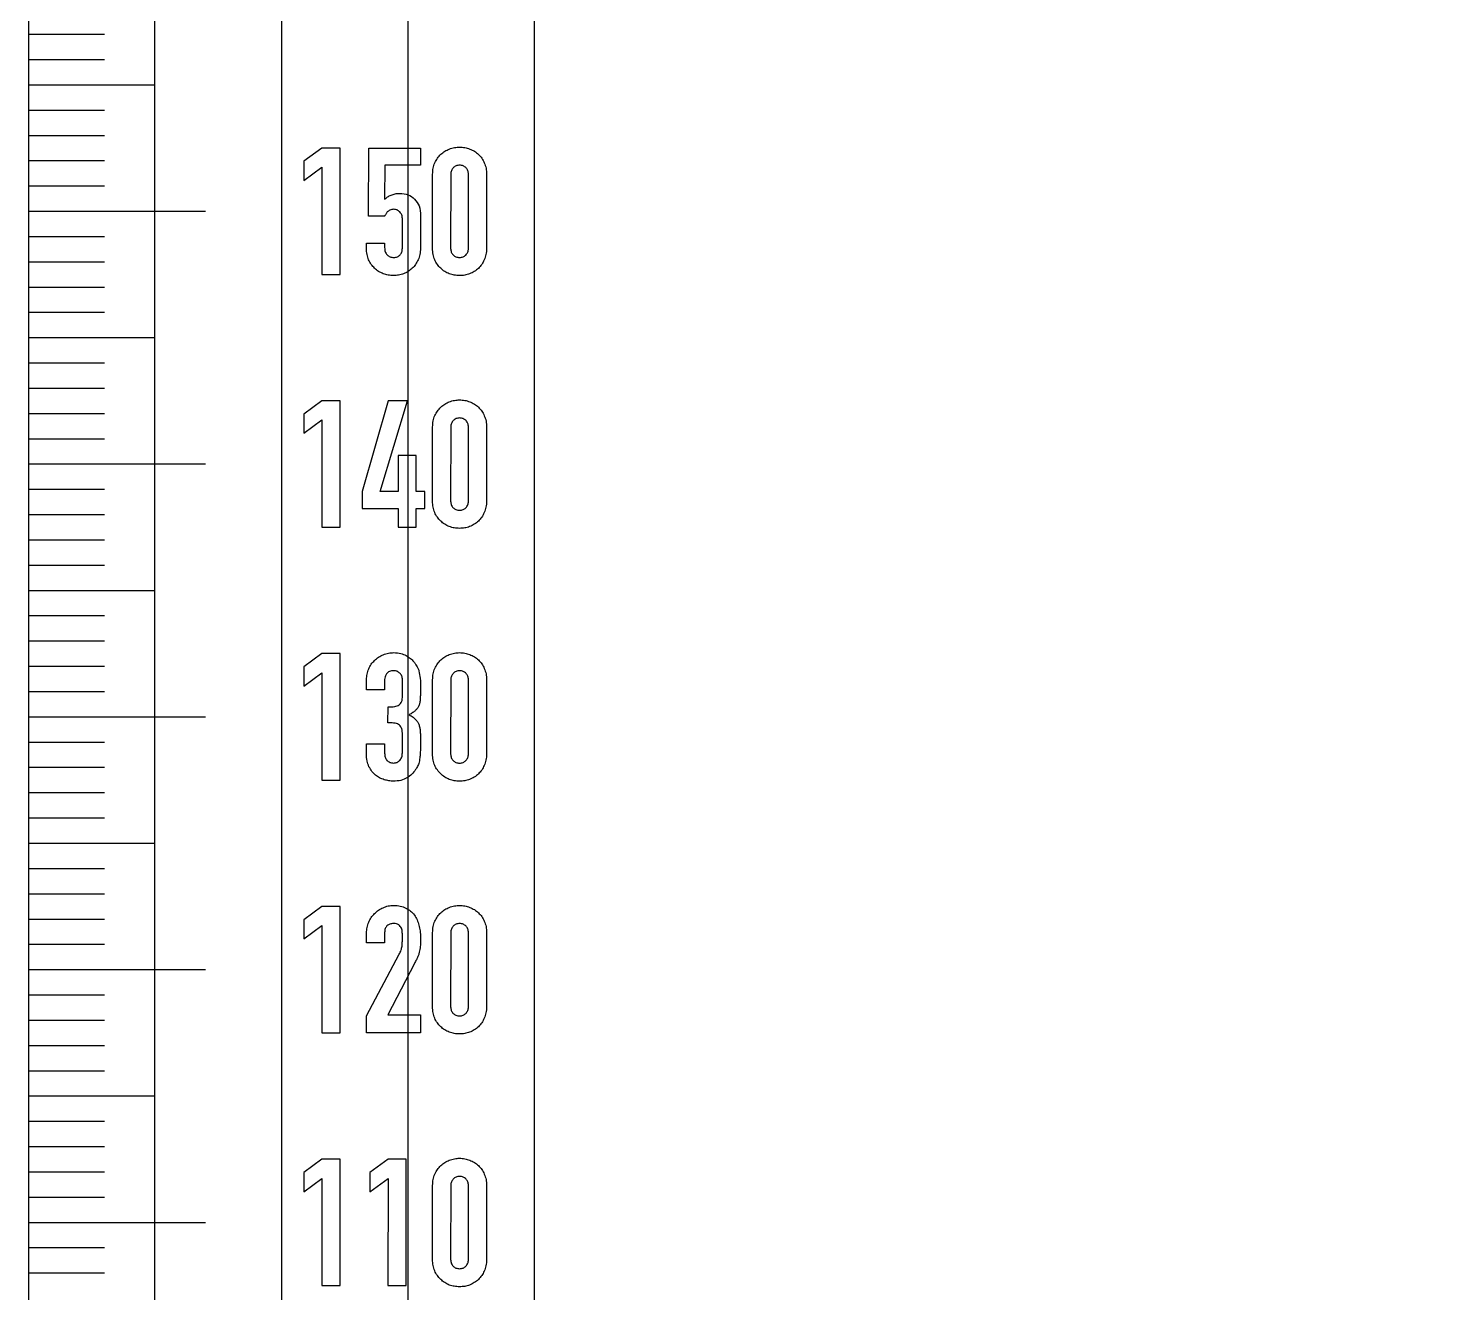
# Model space of a CAD drawing. Header units: millimetres. Extents: x 0 to 736, y 0 to 580.
# Drawn here: x 0 to 56.4, y 107.2 to 157.2 of the extents above; entities that cross this region are included whole.
import ezdxf

# ---------------------------------------------------------------- set-up
doc = ezdxf.new("R2010")
doc.units = ezdxf.units.MM
doc.layers.get('0').update_dxf_attribs({"linetype": 'CONTINUOUS'})

msp = doc.modelspace()

# ---------------------------------------------------------------- linework, layer by layer
for p, q in [((0, 157), (3, 157)), ((0, 156), (3, 156)), ((0, 155), (5, 155)), ((0, 154), (3, 154)), ((0, 153), (3, 153)), ((13.45, 149.8), (13.452, 152.497)), ((13.452, 152.497), (15.503, 152.495)), ((15.503, 152.495), (15.502, 151.821)), ((0, 152), (3, 152)), ((14.084, 151.822), (14.083, 150.474)), ((15.502, 151.821), (14.084, 151.822)), ((15.977, 148.527), (15.979, 151.463)), ((16.696, 151.462), (16.693, 148.527)), ((17.396, 148.526), (17.398, 151.461)), ((18.114, 151.461), (18.112, 148.525)), ((0, 151), (3, 151)), ((0, 150), (7, 150)), ((14.082, 149.8), (13.45, 149.8)), ((14.783, 148.542), (14.784, 149.715)), ((15.501, 149.82), (15.5, 148.528)), ((0, 149), (3, 149)), ((13.365, 148.529), (13.365, 148.74)), ((13.365, 148.74), (14.081, 148.739)), ((14.081, 148.739), (14.081, 148.557)), ((0, 148), (3, 148)), ((0, 147), (3, 147)), ((0, 146), (3, 146)), ((0, 145), (5, 145)), ((0, 144), (3, 144)), ((0, 143), (3, 143)), ((0, 142), (3, 142)), ((0, 141), (3, 141)), ((15.977, 138.527), (15.979, 141.463)), ((16.696, 141.462), (16.693, 138.527)), ((17.396, 138.526), (17.398, 141.461)), ((18.114, 141.461), (18.112, 138.525)), ((0, 140), (7, 140)), ((0, 139), (3, 139)), ((0, 138), (3, 138)), ((0, 137), (3, 137)), ((0, 136), (3, 136)), ((0, 135), (5, 135)), ((0, 134), (3, 134)), ((0, 133), (3, 133)), ((0, 132), (3, 132)), ((13.367, 131.064), (13.367, 131.479)), ((14.083, 131.471), (14.083, 131.064)), ((14.785, 130.824), (14.786, 131.471)), ((15.977, 128.527), (15.979, 131.463)), ((16.696, 131.462), (16.693, 128.527)), ((17.396, 128.526), (17.398, 131.461)), ((18.114, 131.461), (18.112, 128.525)), ((0, 131), (3, 131)), ((14.083, 131.064), (13.367, 131.064)), ((14.215, 129.757), (14.216, 130.39)), ((0, 130), (7, 130)), ((14.783, 128.57), (14.784, 129.287)), ((0, 129), (3, 129)), ((13.365, 128.522), (13.365, 128.93)), ((13.365, 128.93), (14.081, 128.929)), ((14.081, 128.929), (14.081, 128.557)), ((0, 128), (3, 128)), ((0, 127), (3, 127)), ((0, 126), (3, 126)), ((0, 125), (5, 125)), ((0, 124), (3, 124)), ((0, 123), (3, 123)), ((0, 122), (3, 122)), ((13.367, 121.057), (13.367, 121.451)), ((14.083, 121.464), (14.083, 121.057)), ((15.977, 118.527), (15.979, 121.463)), ((16.696, 121.462), (16.693, 118.527)), ((17.396, 118.526), (17.398, 121.461)), ((18.114, 121.461), (18.112, 118.525)), ((0, 121), (3, 121)), ((14.083, 121.057), (13.367, 121.057)), ((13.364, 118.171), (14.658, 120.607)), ((15.262, 120.241), (14.207, 118.213)), ((0, 120), (7, 120)), ((0, 119), (3, 119)), ((0, 118), (3, 118)), ((13.364, 117.497), (13.364, 118.171)), ((14.207, 118.213), (15.499, 118.212)), ((15.499, 118.212), (15.499, 117.495)), ((15.499, 117.495), (13.364, 117.497)), ((0, 117), (3, 117)), ((0, 116), (3, 116)), ((0, 115), (5, 115)), ((0, 114), (3, 114)), ((0, 113), (3, 113)), ((0, 112), (3, 112)), ((15.977, 108.527), (15.979, 111.463)), ((16.696, 111.462), (16.693, 108.527)), ((17.396, 108.526), (17.398, 111.461)), ((18.114, 111.461), (18.112, 108.525)), ((0, 111), (3, 111)), ((0, 110), (7, 110)), ((0, 109), (3, 109)), ((0, 108), (3, 108))]:
    msp.add_line(p, q)
for points in [[(334.863, 0), (0, 580), (0, 0)], [(326.203, 5), (5, 5), (5, 561.34)], [(317.543, 10), (10, 542.679), (10, 10)], [(308.882, 15), (15, 524.019), (15, 15)], [(300.222, 20), (20, 505.359), (20, 20)], [(11.605, 151.74), (11.601, 147.498), (12.318, 147.498), (12.322, 152.498), (11.605, 152.498), (10.889, 151.972), (10.888, 151.214)], [(11.605, 141.74), (11.601, 137.498), (12.318, 137.498), (12.322, 142.498), (11.605, 142.498), (10.889, 141.972), (10.888, 141.214)], [(14.614, 138.24), (14.614, 137.496), (15.33, 137.495), (15.331, 138.24), (15.675, 138.239), (15.675, 138.914), (15.331, 138.914), (15.332, 140.339), (14.616, 140.34), (14.615, 138.914), (13.906, 138.915), (14.983, 142.496), (14.225, 142.496), (13.189, 138.916), (13.189, 138.241)], [(11.605, 131.74), (11.601, 127.498), (12.318, 127.498), (12.322, 132.498), (11.605, 132.498), (10.889, 131.972), (10.888, 131.214)], [(11.605, 121.74), (11.601, 117.498), (12.318, 117.498), (12.322, 122.498), (11.605, 122.498), (10.889, 121.972), (10.888, 121.214)], [(11.605, 111.74), (11.601, 107.498), (12.318, 107.498), (12.322, 112.498), (11.605, 112.498), (10.889, 111.972), (10.888, 111.214)], [(14.217, 111.738), (14.214, 107.496), (14.93, 107.496), (14.934, 112.496), (14.218, 112.496), (13.501, 111.97), (13.5, 111.212)]]:
    msp.add_lwpolyline(points, close=True)
for points, knots in [([(16.064, 151.912), (16.096, 151.975), (16.16, 152.098), (16.256, 152.199), (16.303, 152.249)], [0, 0, 0, 0, 0.02107911, 0.04149265, 0.04149265, 0.04149265, 0.04149265]), ([(16.303, 152.249), (16.354, 152.293), (16.456, 152.38), (16.579, 152.433), (16.64, 152.459)], [0, 0, 0, 0, 0.02001715, 0.03996019, 0.03996019, 0.03996019, 0.03996019]), ([(16.64, 152.459), (16.706, 152.482), (16.839, 152.527), (16.978, 152.533), (17.048, 152.536)], [0, 0, 0, 0, 0.02083571, 0.04164184, 0.04164184, 0.04164184, 0.04164184]), ([(17.048, 152.536), (17.117, 152.533), (17.254, 152.527), (17.384, 152.481), (17.448, 152.459)], [0, 0, 0, 0, 0.0206313, 0.04096164, 0.04096164, 0.04096164, 0.04096164]), ([(17.448, 152.459), (17.511, 152.432), (17.637, 152.38), (17.74, 152.292), (17.792, 152.248)], [0, 0, 0, 0, 0.02041731, 0.04057331, 0.04057331, 0.04057331, 0.04057331]), ([(17.792, 152.248), (17.838, 152.198), (17.933, 152.098), (17.993, 151.973), (18.023, 151.91)], [0, 0, 0, 0, 0.02029925, 0.04112017, 0.04112017, 0.04112017, 0.04112017]), ([(15.979, 151.463), (15.982, 151.543), (15.988, 151.697), (16.039, 151.842), (16.064, 151.912)], [0, 0, 0, 0, 0.02396916, 0.04596419, 0.04596419, 0.04596419, 0.04596419]), ([(16.794, 151.715), (16.766, 151.679), (16.706, 151.605), (16.699, 151.511), (16.696, 151.462)], [0, 0, 0, 0, 0.01343938, 0.02769777, 0.02769777, 0.02769777, 0.02769777]), ([(17.047, 151.82), (16.998, 151.816), (16.903, 151.808), (16.83, 151.745), (16.794, 151.715)], [0, 0, 0, 0, 0.01428969, 0.02802509, 0.02802509, 0.02802509, 0.02802509]), ([(17.3, 151.714), (17.264, 151.745), (17.192, 151.808), (17.096, 151.816), (17.047, 151.82)], [0, 0, 0, 0, 0.01373545, 0.02802508, 0.02802508, 0.02802508, 0.02802508]), ([(17.398, 151.461), (17.394, 151.51), (17.387, 151.605), (17.328, 151.678), (17.3, 151.714)], [0, 0, 0, 0, 0.01425839, 0.02769774, 0.02769774, 0.02769774, 0.02769774]), ([(18.023, 151.91), (18.05, 151.841), (18.105, 151.696), (18.111, 151.541), (18.114, 151.461)], [0, 0, 0, 0, 0.02215211, 0.04613734, 0.04613734, 0.04613734, 0.04613734]), ([(14.083, 150.474), (14.119, 150.506), (14.195, 150.572), (14.287, 150.614), (14.335, 150.635)], [0, 0, 0, 0, 0.01436712, 0.03014919, 0.03014919, 0.03014919, 0.03014919]), ([(14.335, 150.635), (14.389, 150.656), (14.5, 150.698), (14.619, 150.703), (14.68, 150.705)], [0, 0, 0, 0, 0.01715568, 0.03532356, 0.03532356, 0.03532356, 0.03532356]), ([(14.68, 150.705), (14.794, 150.697), (15.014, 150.682), (15.186, 150.546), (15.269, 150.48)], [0, 0, 0, 0, 0.03348037, 0.06445093, 0.06445093, 0.06445093, 0.06445093]), ([(14.293, 150.038), (14.273, 150.029), (14.235, 150.01), (14.203, 149.982), (14.187, 149.968)], [0, 0, 0, 0, 0.00659938, 0.01271388, 0.01271388, 0.01271388, 0.01271388]), ([(14.447, 150.073), (14.419, 150.072), (14.365, 150.07), (14.316, 150.049), (14.293, 150.038)], [0, 0, 0, 0, 0.00847256, 0.01597258, 0.01597258, 0.01597258, 0.01597258]), ([(14.686, 149.968), (14.653, 149.999), (14.586, 150.061), (14.494, 150.069), (14.447, 150.073)], [0, 0, 0, 0, 0.01316716, 0.02676718, 0.02676718, 0.02676718, 0.02676718]), ([(15.269, 150.48), (15.337, 150.392), (15.485, 150.199), (15.495, 149.954), (15.501, 149.82)], [0, 0, 0, 0, 0.03243715, 0.07149285, 0.07149285, 0.07149285, 0.07149285]), ([(14.124, 149.877), (14.115, 149.86), (14.1, 149.834), (14.087, 149.809), (14.082, 149.8)], [0, 0, 0, 0, 0.005814784, 0.008799343, 0.008799343, 0.008799343, 0.008799343]), ([(14.187, 149.968), (14.174, 149.954), (14.149, 149.927), (14.132, 149.893), (14.124, 149.877)], [0, 0, 0, 0, 0.00573203, 0.01115458, 0.01115458, 0.01115458, 0.01115458]), ([(14.784, 149.715), (14.78, 149.762), (14.772, 149.856), (14.715, 149.931), (14.686, 149.968)], [0, 0, 0, 0, 0.01391267, 0.02764696, 0.02764696, 0.02764696, 0.02764696]), ([(13.449, 148.08), (13.424, 148.149), (13.373, 148.295), (13.368, 148.449), (13.365, 148.529)], [0, 0, 0, 0, 0.02199505, 0.04596421, 0.04596421, 0.04596421, 0.04596421]), ([(14.081, 148.557), (14.084, 148.5), (14.089, 148.395), (14.15, 148.309), (14.179, 148.269)], [0, 0, 0, 0, 0.01651123, 0.03099373, 0.03099373, 0.03099373, 0.03099373]), ([(14.692, 148.268), (14.718, 148.306), (14.776, 148.388), (14.781, 148.488), (14.783, 148.542)], [0, 0, 0, 0, 0.01361032, 0.02940112, 0.02940112, 0.02940112, 0.02940112]), ([(15.5, 148.528), (15.496, 148.447), (15.49, 148.292), (15.435, 148.148), (15.408, 148.078)], [0, 0, 0, 0, 0.02398523, 0.04613736, 0.04613736, 0.04613736, 0.04613736]), ([(16.061, 148.078), (16.036, 148.147), (15.985, 148.293), (15.98, 148.447), (15.977, 148.527)], [0, 0, 0, 0, 0.02199503, 0.04596422, 0.04596422, 0.04596422, 0.04596422]), ([(16.693, 148.527), (16.697, 148.477), (16.704, 148.381), (16.763, 148.304), (16.791, 148.267)], [0, 0, 0, 0, 0.01443138, 0.02831409, 0.02831409, 0.02831409, 0.02831409]), ([(17.297, 148.266), (17.326, 148.304), (17.384, 148.381), (17.392, 148.477), (17.396, 148.526)], [0, 0, 0, 0, 0.01388274, 0.02831408, 0.02831408, 0.02831408, 0.02831408]), ([(18.112, 148.525), (18.109, 148.445), (18.102, 148.29), (18.047, 148.145), (18.02, 148.076)], [0, 0, 0, 0, 0.02398523, 0.04613736, 0.04613736, 0.04613736, 0.04613736]), ([(13.687, 147.742), (13.64, 147.792), (13.545, 147.893), (13.481, 148.017), (13.449, 148.08)], [0, 0, 0, 0, 0.02041353, 0.04149265, 0.04149265, 0.04149265, 0.04149265]), ([(14.024, 147.524), (13.963, 147.553), (13.84, 147.61), (13.738, 147.698), (13.687, 147.742)], [0, 0, 0, 0, 0.02018047, 0.04030585, 0.04030585, 0.04030585, 0.04030585]), ([(14.179, 148.269), (14.217, 148.24), (14.296, 148.181), (14.395, 148.174), (14.446, 148.17)], [0, 0, 0, 0, 0.01403173, 0.02898241, 0.02898241, 0.02898241, 0.02898241]), ([(14.446, 148.17), (14.495, 148.173), (14.589, 148.179), (14.659, 148.24), (14.692, 148.268)], [0, 0, 0, 0, 0.01443133, 0.02714592, 0.02714592, 0.02714592, 0.02714592]), ([(15.176, 147.741), (15.124, 147.697), (15.02, 147.608), (14.895, 147.552), (14.832, 147.524)], [0, 0, 0, 0, 0.02026353, 0.04091276, 0.04091276, 0.04091276, 0.04091276]), ([(15.408, 148.078), (15.377, 148.015), (15.317, 147.891), (15.223, 147.791), (15.176, 147.741)], [0, 0, 0, 0, 0.02082092, 0.04112014, 0.04112014, 0.04112014, 0.04112014]), ([(16.299, 147.74), (16.252, 147.79), (16.157, 147.891), (16.093, 148.015), (16.061, 148.078)], [0, 0, 0, 0, 0.02041357, 0.04149264, 0.04149264, 0.04149264, 0.04149264]), ([(16.636, 147.522), (16.575, 147.551), (16.452, 147.608), (16.35, 147.696), (16.299, 147.74)], [0, 0, 0, 0, 0.02018047, 0.04030583, 0.04030583, 0.04030583, 0.04030583]), ([(16.791, 148.267), (16.827, 148.238), (16.901, 148.179), (16.996, 148.172), (17.044, 148.168)], [0, 0, 0, 0, 0.01343932, 0.02769776, 0.02769776, 0.02769776, 0.02769776]), ([(17.044, 148.168), (17.093, 148.172), (17.187, 148.179), (17.261, 148.238), (17.297, 148.266)], [0, 0, 0, 0, 0.01425839, 0.02769774, 0.02769774, 0.02769774, 0.02769774]), ([(17.788, 147.739), (17.737, 147.695), (17.633, 147.606), (17.507, 147.55), (17.444, 147.522)], [0, 0, 0, 0, 0.02026349, 0.04091276, 0.04091276, 0.04091276, 0.04091276]), ([(18.02, 148.076), (17.99, 148.013), (17.93, 147.889), (17.835, 147.789), (17.788, 147.739)], [0, 0, 0, 0, 0.02082092, 0.04112014, 0.04112014, 0.04112014, 0.04112014]), ([(14.431, 147.454), (14.362, 147.457), (14.223, 147.463), (14.09, 147.504), (14.024, 147.524)], [0, 0, 0, 0, 0.02079051, 0.04148599, 0.04148599, 0.04148599, 0.04148599]), ([(14.832, 147.524), (14.767, 147.503), (14.637, 147.462), (14.5, 147.457), (14.431, 147.454)], [0, 0, 0, 0, 0.02018659, 0.04080219, 0.04080219, 0.04080219, 0.04080219]), ([(17.044, 147.452), (16.974, 147.455), (16.835, 147.461), (16.703, 147.502), (16.636, 147.522)], [0, 0, 0, 0, 0.02079057, 0.04148602, 0.04148602, 0.04148602, 0.04148602]), ([(17.444, 147.522), (17.379, 147.501), (17.249, 147.46), (17.113, 147.455), (17.044, 147.452)], [0, 0, 0, 0, 0.02018659, 0.04080219, 0.04080219, 0.04080219, 0.04080219]), ([(16.064, 141.912), (16.096, 141.975), (16.16, 142.098), (16.256, 142.199), (16.303, 142.249)], [0, 0, 0, 0, 0.02107911, 0.04149265, 0.04149265, 0.04149265, 0.04149265]), ([(16.303, 142.249), (16.354, 142.293), (16.456, 142.38), (16.579, 142.433), (16.64, 142.459)], [0, 0, 0, 0, 0.02001715, 0.03996019, 0.03996019, 0.03996019, 0.03996019]), ([(16.64, 142.459), (16.706, 142.482), (16.839, 142.527), (16.978, 142.533), (17.048, 142.536)], [0, 0, 0, 0, 0.02083571, 0.04164184, 0.04164184, 0.04164184, 0.04164184]), ([(17.048, 142.536), (17.117, 142.533), (17.254, 142.527), (17.384, 142.481), (17.448, 142.459)], [0, 0, 0, 0, 0.0206313, 0.04096164, 0.04096164, 0.04096164, 0.04096164]), ([(17.448, 142.459), (17.511, 142.432), (17.637, 142.38), (17.74, 142.292), (17.792, 142.248)], [0, 0, 0, 0, 0.02041731, 0.04057331, 0.04057331, 0.04057331, 0.04057331]), ([(17.792, 142.248), (17.838, 142.198), (17.933, 142.098), (17.993, 141.973), (18.023, 141.91)], [0, 0, 0, 0, 0.02029925, 0.04112017, 0.04112017, 0.04112017, 0.04112017]), ([(15.979, 141.463), (15.982, 141.543), (15.988, 141.697), (16.039, 141.842), (16.064, 141.912)], [0, 0, 0, 0, 0.02396916, 0.04596419, 0.04596419, 0.04596419, 0.04596419]), ([(16.794, 141.715), (16.766, 141.679), (16.706, 141.605), (16.699, 141.511), (16.696, 141.462)], [0, 0, 0, 0, 0.01343938, 0.02769777, 0.02769777, 0.02769777, 0.02769777]), ([(17.047, 141.82), (16.998, 141.816), (16.903, 141.808), (16.83, 141.745), (16.794, 141.715)], [0, 0, 0, 0, 0.01428969, 0.02802509, 0.02802509, 0.02802509, 0.02802509]), ([(17.3, 141.714), (17.264, 141.745), (17.192, 141.808), (17.096, 141.816), (17.047, 141.82)], [0, 0, 0, 0, 0.01373545, 0.02802508, 0.02802508, 0.02802508, 0.02802508]), ([(17.398, 141.461), (17.394, 141.51), (17.387, 141.605), (17.328, 141.678), (17.3, 141.714)], [0, 0, 0, 0, 0.01425839, 0.02769774, 0.02769774, 0.02769774, 0.02769774]), ([(18.023, 141.91), (18.05, 141.841), (18.105, 141.696), (18.111, 141.541), (18.114, 141.461)], [0, 0, 0, 0, 0.02215211, 0.04613734, 0.04613734, 0.04613734, 0.04613734]), ([(16.061, 138.078), (16.036, 138.147), (15.985, 138.293), (15.98, 138.447), (15.977, 138.527)], [0, 0, 0, 0, 0.02199503, 0.04596422, 0.04596422, 0.04596422, 0.04596422]), ([(16.693, 138.527), (16.697, 138.477), (16.704, 138.381), (16.763, 138.304), (16.791, 138.267)], [0, 0, 0, 0, 0.01443138, 0.02831409, 0.02831409, 0.02831409, 0.02831409]), ([(16.791, 138.267), (16.827, 138.238), (16.901, 138.179), (16.996, 138.172), (17.044, 138.168)], [0, 0, 0, 0, 0.01343932, 0.02769776, 0.02769776, 0.02769776, 0.02769776]), ([(17.044, 138.168), (17.093, 138.172), (17.187, 138.179), (17.261, 138.238), (17.297, 138.266)], [0, 0, 0, 0, 0.01425839, 0.02769774, 0.02769774, 0.02769774, 0.02769774]), ([(17.297, 138.266), (17.326, 138.304), (17.384, 138.381), (17.392, 138.477), (17.396, 138.526)], [0, 0, 0, 0, 0.01388274, 0.02831408, 0.02831408, 0.02831408, 0.02831408]), ([(18.112, 138.525), (18.109, 138.445), (18.102, 138.29), (18.047, 138.145), (18.02, 138.076)], [0, 0, 0, 0, 0.02398523, 0.04613736, 0.04613736, 0.04613736, 0.04613736]), ([(16.299, 137.74), (16.252, 137.79), (16.157, 137.891), (16.093, 138.015), (16.061, 138.078)], [0, 0, 0, 0, 0.02041357, 0.04149264, 0.04149264, 0.04149264, 0.04149264]), ([(16.636, 137.522), (16.575, 137.551), (16.452, 137.608), (16.35, 137.696), (16.299, 137.74)], [0, 0, 0, 0, 0.02018047, 0.04030583, 0.04030583, 0.04030583, 0.04030583]), ([(17.788, 137.739), (17.737, 137.695), (17.633, 137.606), (17.507, 137.55), (17.444, 137.522)], [0, 0, 0, 0, 0.02026349, 0.04091276, 0.04091276, 0.04091276, 0.04091276]), ([(18.02, 138.076), (17.99, 138.013), (17.93, 137.889), (17.835, 137.789), (17.788, 137.739)], [0, 0, 0, 0, 0.02082092, 0.04112014, 0.04112014, 0.04112014, 0.04112014]), ([(17.044, 137.452), (16.974, 137.455), (16.835, 137.461), (16.703, 137.502), (16.636, 137.522)], [0, 0, 0, 0, 0.02079057, 0.04148602, 0.04148602, 0.04148602, 0.04148602]), ([(17.444, 137.522), (17.379, 137.501), (17.249, 137.46), (17.113, 137.455), (17.044, 137.452)], [0, 0, 0, 0, 0.02018659, 0.04080219, 0.04080219, 0.04080219, 0.04080219]), ([(14.028, 132.454), (14.095, 132.479), (14.231, 132.528), (14.376, 132.535), (14.449, 132.538)], [0, 0, 0, 0, 0.02132338, 0.04319473, 0.04319473, 0.04319473, 0.04319473]), ([(14.449, 132.538), (14.541, 132.535), (14.711, 132.528), (14.863, 132.453), (14.934, 132.418)], [0, 0, 0, 0, 0.02702625, 0.05040295, 0.05040295, 0.05040295, 0.05040295]), ([(16.64, 132.459), (16.706, 132.482), (16.839, 132.527), (16.978, 132.533), (17.048, 132.536)], [0, 0, 0, 0, 0.02083571, 0.04164184, 0.04164184, 0.04164184, 0.04164184]), ([(17.048, 132.536), (17.117, 132.533), (17.254, 132.527), (17.384, 132.481), (17.448, 132.459)], [0, 0, 0, 0, 0.0206313, 0.04096164, 0.04096164, 0.04096164, 0.04096164]), ([(13.452, 131.893), (13.482, 131.956), (13.542, 132.08), (13.637, 132.18), (13.684, 132.23)], [0, 0, 0, 0, 0.02082092, 0.04112014, 0.04112014, 0.04112014, 0.04112014]), ([(13.684, 132.23), (13.735, 132.274), (13.84, 132.365), (13.965, 132.424), (14.028, 132.454)], [0, 0, 0, 0, 0.02037196, 0.04126384, 0.04126384, 0.04126384, 0.04126384]), ([(14.934, 132.418), (14.993, 132.383), (15.102, 132.318), (15.189, 132.227), (15.229, 132.186)], [0, 0, 0, 0, 0.02064555, 0.03765692, 0.03765692, 0.03765692, 0.03765692]), ([(15.229, 132.186), (15.251, 132.159), (15.294, 132.105), (15.33, 132.046), (15.348, 132.018)], [0, 0, 0, 0, 0.01064, 0.02067161, 0.02067161, 0.02067161, 0.02067161]), ([(15.348, 132.018), (15.366, 131.987), (15.404, 131.923), (15.427, 131.852), (15.439, 131.814)], [0, 0, 0, 0, 0.01060662, 0.02238105, 0.02238105, 0.02238105, 0.02238105]), ([(16.064, 131.912), (16.096, 131.975), (16.16, 132.098), (16.256, 132.199), (16.303, 132.249)], [0, 0, 0, 0, 0.02107911, 0.04149265, 0.04149265, 0.04149265, 0.04149265]), ([(16.303, 132.249), (16.354, 132.293), (16.456, 132.38), (16.579, 132.433), (16.64, 132.459)], [0, 0, 0, 0, 0.02001715, 0.03996019, 0.03996019, 0.03996019, 0.03996019]), ([(17.448, 132.459), (17.511, 132.432), (17.637, 132.38), (17.74, 132.292), (17.792, 132.248)], [0, 0, 0, 0, 0.02041731, 0.04057331, 0.04057331, 0.04057331, 0.04057331]), ([(17.792, 132.248), (17.838, 132.198), (17.933, 132.098), (17.993, 131.973), (18.023, 131.91)], [0, 0, 0, 0, 0.02029925, 0.04112017, 0.04112017, 0.04112017, 0.04112017]), ([(13.367, 131.479), (13.371, 131.55), (13.378, 131.693), (13.427, 131.826), (13.452, 131.893)], [0, 0, 0, 0, 0.02134719, 0.04250294, 0.04250294, 0.04250294, 0.04250294]), ([(14.161, 131.703), (14.138, 131.665), (14.096, 131.593), (14.087, 131.51), (14.083, 131.471)], [0, 0, 0, 0, 0.01311202, 0.02468579, 0.02468579, 0.02468579, 0.02468579]), ([(14.435, 131.822), (14.377, 131.819), (14.27, 131.813), (14.195, 131.737), (14.161, 131.703)], [0, 0, 0, 0, 0.0165978, 0.03082804, 0.03082804, 0.03082804, 0.03082804]), ([(14.687, 131.723), (14.653, 131.752), (14.58, 131.813), (14.485, 131.819), (14.435, 131.822)], [0, 0, 0, 0, 0.01314721, 0.0277516, 0.0277516, 0.0277516, 0.0277516]), ([(14.786, 131.471), (14.782, 131.519), (14.775, 131.614), (14.716, 131.688), (14.687, 131.723)], [0, 0, 0, 0, 0.0142584, 0.02769779, 0.02769779, 0.02769779, 0.02769779]), ([(15.439, 131.814), (15.457, 131.718), (15.5, 131.491), (15.501, 131.26), (15.502, 131.126)], [0, 0, 0, 0, 0.02917972, 0.06923896, 0.06923896, 0.06923896, 0.06923896]), ([(15.979, 131.463), (15.982, 131.543), (15.988, 131.697), (16.039, 131.842), (16.064, 131.912)], [0, 0, 0, 0, 0.02396916, 0.04596419, 0.04596419, 0.04596419, 0.04596419]), ([(16.794, 131.715), (16.766, 131.679), (16.706, 131.605), (16.699, 131.511), (16.696, 131.462)], [0, 0, 0, 0, 0.01343938, 0.02769777, 0.02769777, 0.02769777, 0.02769777]), ([(17.047, 131.82), (16.998, 131.816), (16.903, 131.808), (16.83, 131.745), (16.794, 131.715)], [0, 0, 0, 0, 0.01428969, 0.02802509, 0.02802509, 0.02802509, 0.02802509]), ([(17.3, 131.714), (17.264, 131.745), (17.192, 131.808), (17.096, 131.816), (17.047, 131.82)], [0, 0, 0, 0, 0.01373545, 0.02802508, 0.02802508, 0.02802508, 0.02802508]), ([(17.398, 131.461), (17.394, 131.51), (17.387, 131.605), (17.328, 131.678), (17.3, 131.714)], [0, 0, 0, 0, 0.01425839, 0.02769774, 0.02769774, 0.02769774, 0.02769774]), ([(18.023, 131.91), (18.05, 131.841), (18.105, 131.696), (18.111, 131.541), (18.114, 131.461)], [0, 0, 0, 0, 0.02215211, 0.04613734, 0.04613734, 0.04613734, 0.04613734]), ([(14.658, 130.466), (14.695, 130.507), (14.785, 130.607), (14.785, 130.743), (14.785, 130.824)], [0, 0, 0, 0, 0.01594138, 0.03915606, 0.03915606, 0.03915606, 0.03915606]), ([(15.502, 131.126), (15.501, 131.047), (15.501, 130.907), (15.491, 130.767), (15.487, 130.705)], [0, 0, 0, 0, 0.02352792, 0.04216726, 0.04216726, 0.04216726, 0.04216726]), ([(14.216, 130.39), (14.308, 130.389), (14.461, 130.388), (14.602, 130.444), (14.658, 130.466)], [0, 0, 0, 0, 0.02728046, 0.04526851, 0.04526851, 0.04526851, 0.04526851]), ([(15.438, 130.438), (15.42, 130.402), (15.384, 130.33), (15.326, 130.276), (15.297, 130.248)], [0, 0, 0, 0, 0.01195497, 0.02375424, 0.02375424, 0.02375424, 0.02375424]), ([(15.487, 130.705), (15.484, 130.655), (15.478, 130.564), (15.451, 130.477), (15.438, 130.438)], [0, 0, 0, 0, 0.01483158, 0.02722704, 0.02722704, 0.02722704, 0.02722704]), ([(14.496, 129.743), (14.455, 129.747), (14.362, 129.757), (14.268, 129.757), (14.215, 129.757)], [0, 0, 0, 0, 0.01233435, 0.02813884, 0.02813884, 0.02813884, 0.02813884]), ([(14.672, 129.673), (14.647, 129.69), (14.595, 129.727), (14.531, 129.738), (14.496, 129.743)], [0, 0, 0, 0, 0.00882188, 0.01912633, 0.01912633, 0.01912633, 0.01912633]), ([(15.297, 130.248), (15.264, 130.221), (15.189, 130.158), (15.105, 130.108), (15.058, 130.08)], [0, 0, 0, 0, 0.01299634, 0.02926211, 0.02926211, 0.02926211, 0.02926211]), ([(15.058, 130.08), (15.109, 130.048), (15.199, 129.99), (15.277, 129.916), (15.311, 129.883)], [0, 0, 0, 0, 0.01792106, 0.03209272, 0.03209272, 0.03209272, 0.03209272]), ([(15.311, 129.883), (15.339, 129.851), (15.396, 129.789), (15.428, 129.711), (15.444, 129.672)], [0, 0, 0, 0, 0.01261239, 0.02509702, 0.02509702, 0.02509702, 0.02509702]), ([(14.784, 129.287), (14.784, 129.371), (14.785, 129.513), (14.704, 129.627), (14.672, 129.673)], [0, 0, 0, 0, 0.02456423, 0.0410941, 0.0410941, 0.0410941, 0.0410941]), ([(15.444, 129.672), (15.457, 129.626), (15.484, 129.527), (15.49, 129.425), (15.493, 129.37)], [0, 0, 0, 0, 0.01426487, 0.03066841, 0.03066841, 0.03066841, 0.03066841]), ([(15.493, 129.37), (15.495, 129.306), (15.5, 129.161), (15.5, 129.016), (15.5, 128.935)], [0, 0, 0, 0, 0.01931897, 0.04354713, 0.04354713, 0.04354713, 0.04354713]), ([(14.685, 128.275), (14.713, 128.317), (14.774, 128.406), (14.78, 128.513), (14.783, 128.57)], [0, 0, 0, 0, 0.01493826, 0.03162308, 0.03162308, 0.03162308, 0.03162308]), ([(15.5, 128.935), (15.499, 128.86), (15.499, 128.724), (15.49, 128.588), (15.485, 128.528)], [0, 0, 0, 0, 0.02247465, 0.04076343, 0.04076343, 0.04076343, 0.04076343]), ([(13.463, 128.024), (13.434, 128.098), (13.373, 128.259), (13.367, 128.43), (13.365, 128.522)], [0, 0, 0, 0, 0.02381759, 0.05114045, 0.05114045, 0.05114045, 0.05114045]), ([(13.722, 127.693), (13.672, 127.74), (13.569, 127.836), (13.499, 127.96), (13.463, 128.024)], [0, 0, 0, 0, 0.02036063, 0.04222777, 0.04222777, 0.04222777, 0.04222777]), ([(14.081, 128.557), (14.084, 128.504), (14.09, 128.402), (14.146, 128.317), (14.172, 128.276)], [0, 0, 0, 0, 0.01561713, 0.02999284, 0.02999284, 0.02999284, 0.02999284]), ([(14.172, 128.276), (14.208, 128.245), (14.283, 128.181), (14.381, 128.174), (14.432, 128.17)], [0, 0, 0, 0, 0.01387935, 0.02868706, 0.02868706, 0.02868706, 0.02868706]), ([(14.432, 128.17), (14.482, 128.174), (14.578, 128.181), (14.65, 128.245), (14.685, 128.275)], [0, 0, 0, 0, 0.01463495, 0.02808462, 0.02808462, 0.02808462, 0.02808462]), ([(15.401, 128.071), (15.388, 128.045), (15.361, 127.989), (15.327, 127.937), (15.309, 127.91)], [0, 0, 0, 0, 0.00887237, 0.01856809, 0.01856809, 0.01856809, 0.01856809]), ([(15.457, 128.261), (15.45, 128.226), (15.437, 128.161), (15.412, 128.1), (15.401, 128.071)], [0, 0, 0, 0, 0.01064577, 0.01981037, 0.01981037, 0.01981037, 0.01981037]), ([(15.485, 128.528), (15.483, 128.478), (15.478, 128.389), (15.464, 128.3), (15.457, 128.261)], [0, 0, 0, 0, 0.01478478, 0.02685139, 0.02685139, 0.02685139, 0.02685139]), ([(16.061, 128.078), (16.036, 128.147), (15.985, 128.293), (15.98, 128.447), (15.977, 128.527)], [0, 0, 0, 0, 0.02199503, 0.04596422, 0.04596422, 0.04596422, 0.04596422]), ([(16.299, 127.74), (16.252, 127.79), (16.157, 127.891), (16.093, 128.015), (16.061, 128.078)], [0, 0, 0, 0, 0.02041357, 0.04149264, 0.04149264, 0.04149264, 0.04149264]), ([(16.693, 128.527), (16.697, 128.477), (16.704, 128.381), (16.763, 128.304), (16.791, 128.267)], [0, 0, 0, 0, 0.01443138, 0.02831409, 0.02831409, 0.02831409, 0.02831409]), ([(16.791, 128.267), (16.827, 128.238), (16.901, 128.179), (16.996, 128.172), (17.044, 128.168)], [0, 0, 0, 0, 0.01343932, 0.02769776, 0.02769776, 0.02769776, 0.02769776]), ([(17.044, 128.168), (17.093, 128.172), (17.187, 128.179), (17.261, 128.238), (17.297, 128.266)], [0, 0, 0, 0, 0.01425839, 0.02769774, 0.02769774, 0.02769774, 0.02769774]), ([(17.297, 128.266), (17.326, 128.304), (17.384, 128.381), (17.392, 128.477), (17.396, 128.526)], [0, 0, 0, 0, 0.01388274, 0.02831408, 0.02831408, 0.02831408, 0.02831408]), ([(18.02, 128.076), (17.99, 128.013), (17.93, 127.889), (17.835, 127.789), (17.788, 127.739)], [0, 0, 0, 0, 0.02082092, 0.04112014, 0.04112014, 0.04112014, 0.04112014]), ([(18.112, 128.525), (18.109, 128.445), (18.102, 128.29), (18.047, 128.145), (18.02, 128.076)], [0, 0, 0, 0, 0.02398523, 0.04613736, 0.04613736, 0.04613736, 0.04613736]), ([(14.066, 127.51), (14.004, 127.532), (13.88, 127.576), (13.775, 127.654), (13.722, 127.693)], [0, 0, 0, 0, 0.01952843, 0.03915135, 0.03915135, 0.03915135, 0.03915135]), ([(14.424, 127.454), (14.366, 127.457), (14.245, 127.462), (14.127, 127.494), (14.066, 127.51)], [0, 0, 0, 0, 0.01743725, 0.03634665, 0.03634665, 0.03634665, 0.03634665]), ([(14.965, 127.58), (14.887, 127.543), (14.717, 127.463), (14.527, 127.457), (14.424, 127.454)], [0, 0, 0, 0, 0.02552659, 0.05606275, 0.05606275, 0.05606275, 0.05606275]), ([(15.309, 127.91), (15.261, 127.847), (15.164, 127.719), (15.032, 127.627), (14.965, 127.58)], [0, 0, 0, 0, 0.02367027, 0.04793721, 0.04793721, 0.04793721, 0.04793721]), ([(16.636, 127.522), (16.575, 127.551), (16.452, 127.608), (16.35, 127.696), (16.299, 127.74)], [0, 0, 0, 0, 0.02018047, 0.04030583, 0.04030583, 0.04030583, 0.04030583]), ([(17.044, 127.452), (16.974, 127.455), (16.835, 127.461), (16.703, 127.502), (16.636, 127.522)], [0, 0, 0, 0, 0.02079057, 0.04148602, 0.04148602, 0.04148602, 0.04148602]), ([(17.444, 127.522), (17.379, 127.501), (17.249, 127.46), (17.113, 127.455), (17.044, 127.452)], [0, 0, 0, 0, 0.02018659, 0.04080219, 0.04080219, 0.04080219, 0.04080219]), ([(17.788, 127.739), (17.737, 127.695), (17.633, 127.606), (17.507, 127.55), (17.444, 127.522)], [0, 0, 0, 0, 0.02026349, 0.04091276, 0.04091276, 0.04091276, 0.04091276]), ([(13.684, 122.216), (13.733, 122.262), (13.834, 122.357), (13.958, 122.417), (14.021, 122.447)], [0, 0, 0, 0, 0.02029923, 0.04112014, 0.04112014, 0.04112014, 0.04112014]), ([(14.021, 122.447), (14.088, 122.474), (14.223, 122.527), (14.369, 122.535), (14.442, 122.538)], [0, 0, 0, 0, 0.02148538, 0.04337434, 0.04337434, 0.04337434, 0.04337434]), ([(14.442, 122.538), (14.53, 122.535), (14.696, 122.529), (14.848, 122.463), (14.92, 122.432)], [0, 0, 0, 0, 0.02611626, 0.0492751, 0.0492751, 0.0492751, 0.0492751]), ([(14.92, 122.432), (14.985, 122.397), (15.113, 122.325), (15.209, 122.214), (15.257, 122.158)], [0, 0, 0, 0, 0.02201537, 0.0437432, 0.0437432, 0.0437432, 0.0437432]), ([(16.303, 122.249), (16.354, 122.293), (16.456, 122.38), (16.579, 122.433), (16.64, 122.459)], [0, 0, 0, 0, 0.02001715, 0.03996019, 0.03996019, 0.03996019, 0.03996019]), ([(16.64, 122.459), (16.706, 122.482), (16.839, 122.527), (16.978, 122.533), (17.048, 122.536)], [0, 0, 0, 0, 0.02083571, 0.04164184, 0.04164184, 0.04164184, 0.04164184]), ([(17.048, 122.536), (17.117, 122.533), (17.254, 122.527), (17.384, 122.481), (17.448, 122.459)], [0, 0, 0, 0, 0.0206313, 0.04096164, 0.04096164, 0.04096164, 0.04096164]), ([(17.448, 122.459), (17.511, 122.432), (17.637, 122.38), (17.74, 122.292), (17.792, 122.248)], [0, 0, 0, 0, 0.02041731, 0.04057331, 0.04057331, 0.04057331, 0.04057331]), ([(13.367, 121.451), (13.37, 121.524), (13.377, 121.669), (13.427, 121.805), (13.452, 121.872)], [0, 0, 0, 0, 0.02187136, 0.04319471, 0.04319471, 0.04319471, 0.04319471]), ([(13.452, 121.872), (13.482, 121.935), (13.543, 122.061), (13.637, 122.164), (13.684, 122.216)], [0, 0, 0, 0, 0.02097506, 0.04167795, 0.04167795, 0.04167795, 0.04167795]), ([(14.435, 121.822), (14.384, 121.819), (14.289, 121.813), (14.212, 121.757), (14.175, 121.731)], [0, 0, 0, 0, 0.01474926, 0.02805729, 0.02805729, 0.02805729, 0.02805729]), ([(14.638, 121.766), (14.61, 121.782), (14.548, 121.819), (14.475, 121.821), (14.435, 121.822)], [0, 0, 0, 0, 0.00957901, 0.02142518, 0.02142518, 0.02142518, 0.02142518]), ([(15.257, 122.158), (15.296, 122.097), (15.376, 121.972), (15.418, 121.83), (15.439, 121.758)], [0, 0, 0, 0, 0.02171083, 0.04419715, 0.04419715, 0.04419715, 0.04419715]), ([(15.979, 121.463), (15.982, 121.543), (15.988, 121.697), (16.039, 121.842), (16.064, 121.912)], [0, 0, 0, 0, 0.02396916, 0.04596419, 0.04596419, 0.04596419, 0.04596419]), ([(16.064, 121.912), (16.096, 121.975), (16.16, 122.098), (16.256, 122.199), (16.303, 122.249)], [0, 0, 0, 0, 0.02107911, 0.04149265, 0.04149265, 0.04149265, 0.04149265]), ([(17.047, 121.82), (16.998, 121.816), (16.903, 121.808), (16.83, 121.745), (16.794, 121.715)], [0, 0, 0, 0, 0.01428969, 0.02802509, 0.02802509, 0.02802509, 0.02802509]), ([(17.3, 121.714), (17.264, 121.745), (17.192, 121.808), (17.096, 121.816), (17.047, 121.82)], [0, 0, 0, 0, 0.01373545, 0.02802508, 0.02802508, 0.02802508, 0.02802508]), ([(17.792, 122.248), (17.838, 122.198), (17.933, 122.098), (17.993, 121.973), (18.023, 121.91)], [0, 0, 0, 0, 0.02029925, 0.04112017, 0.04112017, 0.04112017, 0.04112017]), ([(18.023, 121.91), (18.05, 121.841), (18.105, 121.696), (18.111, 121.541), (18.114, 121.461)], [0, 0, 0, 0, 0.02215211, 0.04613734, 0.04613734, 0.04613734, 0.04613734]), ([(14.175, 121.731), (14.148, 121.695), (14.09, 121.616), (14.086, 121.517), (14.083, 121.464)], [0, 0, 0, 0, 0.01315776, 0.02877487, 0.02877487, 0.02877487, 0.02877487]), ([(14.744, 121.639), (14.73, 121.664), (14.704, 121.713), (14.66, 121.748), (14.638, 121.766)], [0, 0, 0, 0, 0.00828123, 0.01660699, 0.01660699, 0.01660699, 0.01660699]), ([(14.779, 121.456), (14.777, 121.49), (14.775, 121.552), (14.754, 121.611), (14.744, 121.639)], [0, 0, 0, 0, 0.00987058, 0.01869946, 0.01869946, 0.01869946, 0.01869946]), ([(14.771, 120.923), (14.775, 120.975), (14.784, 121.089), (14.785, 121.204), (14.785, 121.267)], [0, 0, 0, 0, 0.01566047, 0.03444887, 0.03444887, 0.03444887, 0.03444887]), ([(14.785, 121.267), (14.785, 121.298), (14.785, 121.361), (14.781, 121.424), (14.779, 121.456)], [0, 0, 0, 0, 0.00930642, 0.01897666, 0.01897666, 0.01897666, 0.01897666]), ([(15.439, 121.758), (15.457, 121.681), (15.495, 121.524), (15.499, 121.363), (15.502, 121.28)], [0, 0, 0, 0, 0.02365396, 0.04828335, 0.04828335, 0.04828335, 0.04828335]), ([(15.502, 121.28), (15.502, 121.224), (15.501, 121.121), (15.497, 121.018), (15.494, 120.971)], [0, 0, 0, 0, 0.01685484, 0.03090968, 0.03090968, 0.03090968, 0.03090968]), ([(16.794, 121.715), (16.766, 121.679), (16.706, 121.605), (16.699, 121.511), (16.696, 121.462)], [0, 0, 0, 0, 0.01343938, 0.02769777, 0.02769777, 0.02769777, 0.02769777]), ([(17.398, 121.461), (17.394, 121.51), (17.387, 121.605), (17.328, 121.678), (17.3, 121.714)], [0, 0, 0, 0, 0.01425839, 0.02769774, 0.02769774, 0.02769774, 0.02769774]), ([(14.658, 120.607), (14.687, 120.663), (14.739, 120.763), (14.761, 120.874), (14.771, 120.923)], [0, 0, 0, 0, 0.01869959, 0.0336883, 0.0336883, 0.0336883, 0.0336883]), ([(15.466, 120.74), (15.458, 120.702), (15.441, 120.625), (15.411, 120.552), (15.396, 120.515)], [0, 0, 0, 0, 0.0115818, 0.02358179, 0.02358179, 0.02358179, 0.02358179]), ([(15.494, 120.971), (15.492, 120.932), (15.486, 120.854), (15.473, 120.778), (15.466, 120.74)], [0, 0, 0, 0, 0.01180969, 0.02335546, 0.02335546, 0.02335546, 0.02335546]), ([(15.396, 120.515), (15.377, 120.473), (15.335, 120.381), (15.288, 120.291), (15.262, 120.241)], [0, 0, 0, 0, 0.01374547, 0.03046905, 0.03046905, 0.03046905, 0.03046905]), ([(16.061, 118.078), (16.036, 118.147), (15.985, 118.293), (15.98, 118.447), (15.977, 118.527)], [0, 0, 0, 0, 0.02199503, 0.04596422, 0.04596422, 0.04596422, 0.04596422]), ([(16.693, 118.527), (16.697, 118.477), (16.704, 118.381), (16.763, 118.304), (16.791, 118.267)], [0, 0, 0, 0, 0.01443138, 0.02831409, 0.02831409, 0.02831409, 0.02831409]), ([(17.297, 118.266), (17.326, 118.304), (17.384, 118.381), (17.392, 118.477), (17.396, 118.526)], [0, 0, 0, 0, 0.01388274, 0.02831408, 0.02831408, 0.02831408, 0.02831408]), ([(18.112, 118.525), (18.109, 118.445), (18.102, 118.29), (18.047, 118.145), (18.02, 118.076)], [0, 0, 0, 0, 0.02398523, 0.04613736, 0.04613736, 0.04613736, 0.04613736]), ([(16.299, 117.74), (16.252, 117.79), (16.157, 117.891), (16.093, 118.015), (16.061, 118.078)], [0, 0, 0, 0, 0.02041357, 0.04149264, 0.04149264, 0.04149264, 0.04149264]), ([(16.791, 118.267), (16.827, 118.238), (16.901, 118.179), (16.996, 118.172), (17.044, 118.168)], [0, 0, 0, 0, 0.01343932, 0.02769776, 0.02769776, 0.02769776, 0.02769776]), ([(17.044, 118.168), (17.093, 118.172), (17.187, 118.179), (17.261, 118.238), (17.297, 118.266)], [0, 0, 0, 0, 0.01425839, 0.02769774, 0.02769774, 0.02769774, 0.02769774]), ([(18.02, 118.076), (17.99, 118.013), (17.93, 117.889), (17.835, 117.789), (17.788, 117.739)], [0, 0, 0, 0, 0.02082092, 0.04112014, 0.04112014, 0.04112014, 0.04112014]), ([(16.636, 117.522), (16.575, 117.551), (16.452, 117.608), (16.35, 117.696), (16.299, 117.74)], [0, 0, 0, 0, 0.02018047, 0.04030583, 0.04030583, 0.04030583, 0.04030583]), ([(17.044, 117.452), (16.974, 117.455), (16.835, 117.461), (16.703, 117.502), (16.636, 117.522)], [0, 0, 0, 0, 0.02079057, 0.04148602, 0.04148602, 0.04148602, 0.04148602]), ([(17.444, 117.522), (17.379, 117.501), (17.249, 117.46), (17.113, 117.455), (17.044, 117.452)], [0, 0, 0, 0, 0.02018659, 0.04080219, 0.04080219, 0.04080219, 0.04080219]), ([(17.788, 117.739), (17.737, 117.695), (17.633, 117.606), (17.507, 117.55), (17.444, 117.522)], [0, 0, 0, 0, 0.02026349, 0.04091276, 0.04091276, 0.04091276, 0.04091276]), ([(16.064, 111.912), (16.096, 111.975), (16.16, 112.098), (16.256, 112.199), (16.303, 112.249)], [0, 0, 0, 0, 0.02107911, 0.04149265, 0.04149265, 0.04149265, 0.04149265]), ([(16.303, 112.249), (16.354, 112.293), (16.456, 112.38), (16.579, 112.433), (16.64, 112.459)], [0, 0, 0, 0, 0.02001715, 0.03996019, 0.03996019, 0.03996019, 0.03996019]), ([(16.64, 112.459), (16.706, 112.482), (16.839, 112.527), (16.978, 112.533), (17.048, 112.536)], [0, 0, 0, 0, 0.02083571, 0.04164184, 0.04164184, 0.04164184, 0.04164184]), ([(17.048, 112.536), (17.117, 112.533), (17.254, 112.527), (17.384, 112.481), (17.448, 112.459)], [0, 0, 0, 0, 0.0206313, 0.04096164, 0.04096164, 0.04096164, 0.04096164]), ([(17.448, 112.459), (17.511, 112.432), (17.637, 112.38), (17.74, 112.292), (17.792, 112.248)], [0, 0, 0, 0, 0.02041731, 0.04057331, 0.04057331, 0.04057331, 0.04057331]), ([(17.792, 112.248), (17.838, 112.198), (17.933, 112.098), (17.993, 111.973), (18.023, 111.91)], [0, 0, 0, 0, 0.02029925, 0.04112017, 0.04112017, 0.04112017, 0.04112017]), ([(15.979, 111.463), (15.982, 111.543), (15.988, 111.697), (16.039, 111.842), (16.064, 111.912)], [0, 0, 0, 0, 0.02396916, 0.04596419, 0.04596419, 0.04596419, 0.04596419]), ([(16.794, 111.715), (16.766, 111.679), (16.706, 111.605), (16.699, 111.511), (16.696, 111.462)], [0, 0, 0, 0, 0.01343938, 0.02769777, 0.02769777, 0.02769777, 0.02769777]), ([(17.047, 111.82), (16.998, 111.816), (16.903, 111.808), (16.83, 111.745), (16.794, 111.715)], [0, 0, 0, 0, 0.01428969, 0.02802509, 0.02802509, 0.02802509, 0.02802509]), ([(17.3, 111.714), (17.264, 111.745), (17.192, 111.808), (17.096, 111.816), (17.047, 111.82)], [0, 0, 0, 0, 0.01373545, 0.02802508, 0.02802508, 0.02802508, 0.02802508]), ([(17.398, 111.461), (17.394, 111.51), (17.387, 111.605), (17.328, 111.678), (17.3, 111.714)], [0, 0, 0, 0, 0.01425839, 0.02769774, 0.02769774, 0.02769774, 0.02769774]), ([(18.023, 111.91), (18.05, 111.841), (18.105, 111.696), (18.111, 111.541), (18.114, 111.461)], [0, 0, 0, 0, 0.02215211, 0.04613734, 0.04613734, 0.04613734, 0.04613734]), ([(16.061, 108.078), (16.036, 108.147), (15.985, 108.293), (15.98, 108.447), (15.977, 108.527)], [0, 0, 0, 0, 0.02199503, 0.04596422, 0.04596422, 0.04596422, 0.04596422]), ([(16.693, 108.527), (16.697, 108.477), (16.704, 108.381), (16.763, 108.304), (16.791, 108.267)], [0, 0, 0, 0, 0.01443138, 0.02831409, 0.02831409, 0.02831409, 0.02831409]), ([(16.791, 108.267), (16.827, 108.238), (16.901, 108.179), (16.996, 108.172), (17.044, 108.168)], [0, 0, 0, 0, 0.01343932, 0.02769776, 0.02769776, 0.02769776, 0.02769776]), ([(17.044, 108.168), (17.093, 108.172), (17.187, 108.179), (17.261, 108.238), (17.297, 108.266)], [0, 0, 0, 0, 0.01425839, 0.02769774, 0.02769774, 0.02769774, 0.02769774]), ([(17.297, 108.266), (17.326, 108.304), (17.384, 108.381), (17.392, 108.477), (17.396, 108.526)], [0, 0, 0, 0, 0.01388274, 0.02831408, 0.02831408, 0.02831408, 0.02831408]), ([(18.112, 108.525), (18.109, 108.445), (18.102, 108.29), (18.047, 108.145), (18.02, 108.076)], [0, 0, 0, 0, 0.02398523, 0.04613736, 0.04613736, 0.04613736, 0.04613736]), ([(16.299, 107.74), (16.252, 107.79), (16.157, 107.891), (16.093, 108.015), (16.061, 108.078)], [0, 0, 0, 0, 0.02041357, 0.04149264, 0.04149264, 0.04149264, 0.04149264]), ([(16.636, 107.522), (16.575, 107.551), (16.452, 107.608), (16.35, 107.696), (16.299, 107.74)], [0, 0, 0, 0, 0.02018047, 0.04030583, 0.04030583, 0.04030583, 0.04030583]), ([(17.788, 107.739), (17.737, 107.695), (17.633, 107.606), (17.507, 107.55), (17.444, 107.522)], [0, 0, 0, 0, 0.02026349, 0.04091276, 0.04091276, 0.04091276, 0.04091276]), ([(18.02, 108.076), (17.99, 108.013), (17.93, 107.889), (17.835, 107.789), (17.788, 107.739)], [0, 0, 0, 0, 0.02082092, 0.04112014, 0.04112014, 0.04112014, 0.04112014]), ([(17.044, 107.452), (16.974, 107.455), (16.835, 107.461), (16.703, 107.502), (16.636, 107.522)], [0, 0, 0, 0, 0.02079057, 0.04148602, 0.04148602, 0.04148602, 0.04148602]), ([(17.444, 107.522), (17.379, 107.501), (17.249, 107.46), (17.113, 107.455), (17.044, 107.452)], [0, 0, 0, 0, 0.02018659, 0.04080219, 0.04080219, 0.04080219, 0.04080219])]:
    msp.add_open_spline(points, degree=3, knots=knots)

doc.saveas('drawing.dxf')
